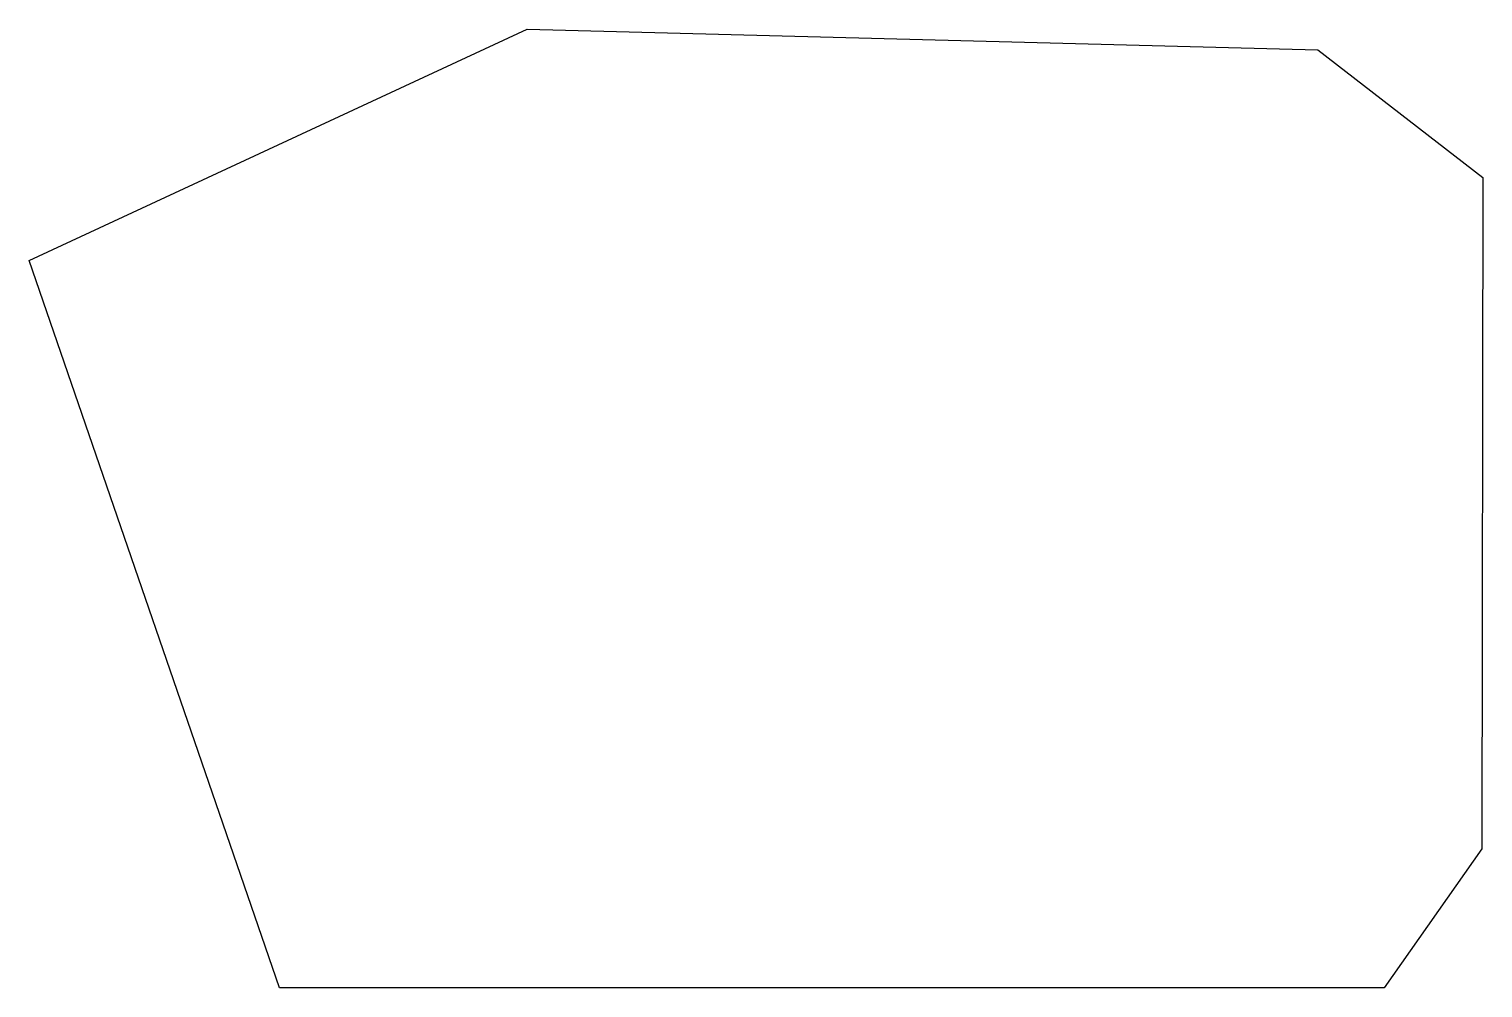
# Model space of a CAD drawing. Header units: millimetres. Extents: x -31 to 123, y -34 to 68.
import ezdxf

# ---------------------------------------------------------------- set-up
doc = ezdxf.new("R2010")
doc.units = ezdxf.units.MM

msp = doc.modelspace()

# ---------------------------------------------------------------- linework, layer by layer
for p, q in [((-31.27, 43.09), (21.51, 67.6)), ((21.51, 67.6), (105.32, 65.39)), ((105.32, 65.39), (122.82, 51.89)), ((122.82, 51.89), (122.69, -19.23)), ((-4.73, -33.97), (-31.27, 43.09)), ((122.69, -19.23), (112.36, -33.98)), ((112.36, -33.98), (-4.73, -33.97))]:
    msp.add_line(p, q)

doc.saveas('drawing.dxf')
